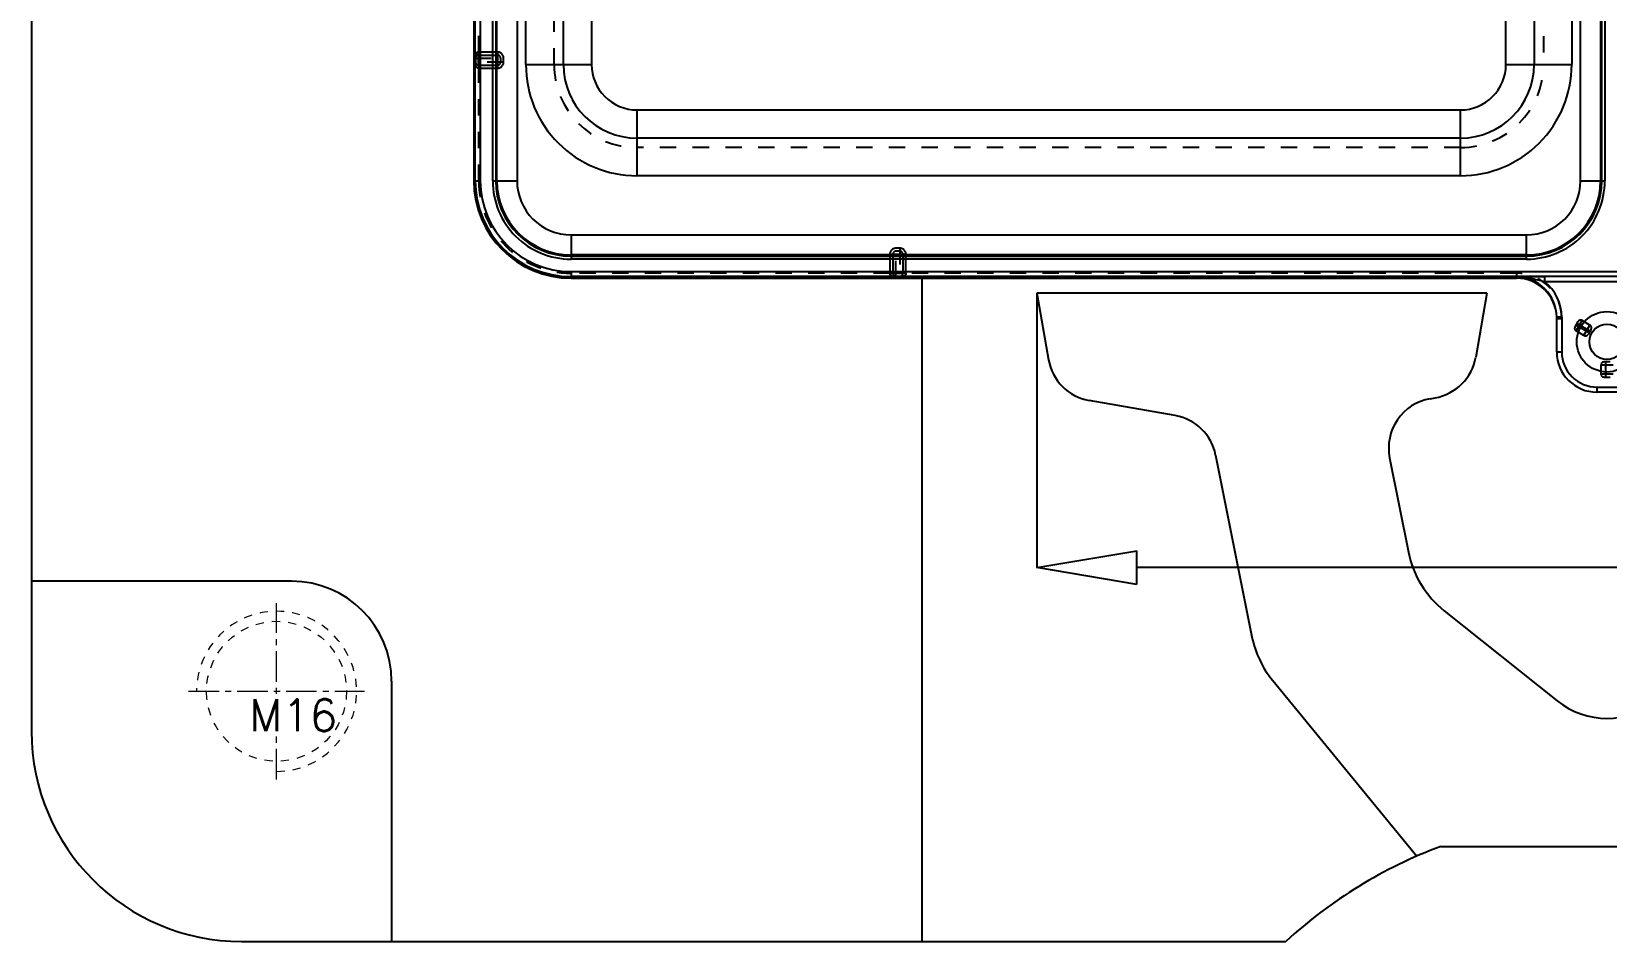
# Model space of a CAD drawing. Header units: millimetres. Extents: x 564 to 2602, y -1989 to 1042.
# Drawn here: x 628.3 to 785.7, y -432.7 to -341.8 of the extents above; entities that cross this region are included whole.
import ezdxf

# ---------------------------------------------------------------- set-up
doc = ezdxf.new("R2010")
doc.units = ezdxf.units.MM
doc.header["$LTSCALE"] = 16.335
doc.header["$PDMODE"] = 3
doc.header["$PDSIZE"] = 0.3125
doc.linetypes.add('CENTER', pattern=[0.6, 0.375, -0.075, 0.075, -0.075])
doc.linetypes.add('HIDDEN', pattern=[0.2, 0.1, -0.1])
doc.layers.get('0').update_dxf_attribs({"linetype": 'CONTINUOUS'})
doc.layers.get('Defpoints').update_dxf_attribs({"linetype": 'CONTINUOUS'})
doc.layers.add('DEFAULT_2', color=8, linetype='HIDDEN')
doc.layers.add('screw', color=33, linetype='CONTINUOUS', lineweight=13)
doc.styles.get("Standard").update_dxf_attribs({"font": 'txt', "width": 0.8})
doc.styles.add('TXT', font='txt.shx', dxfattribs={"bigfont": 'gbcbig.shx'})
doc.dimstyles.new('STANDARD$0', dxfattribs={"dimscale": 2, "dimtxt": 3, "dimasz": 3, "dimexe": 1.25, "dimexo": 0.625, "dimgap": 0.5, "dimtad": 0, "dimdsep": 46, "dimlunit": 6, "dimtxsty": 'Standard', "dimblk": 'CLOSEDBLANK', "dimcen": 0, "dimclrt": 2, "dimazin": 2, "dimtfac": 2, "dimtmove": 1, "dimatfit": 3, "dimfxl": 0, "dimtolj": 1, "dimtzin": 0, "dimarcsym": 0})

# ---------------------------------------------------------------- blocks, each defined once
blk = doc.blocks.new('screw_m16_g')
at = {"layer": 'screw', "color": 1, "linetype": 'CENTER', "ltscale": 0.497582}
for p, q in [((0, -8.8), (0, 8.8)), ((-8.8, 0), (8.8, 0))]:
    blk.add_line(p, q, dxfattribs=at)
at = {"layer": 'screw', "color": 33, "linetype": 'HIDDEN', "ltscale": 0.497582}
blk.add_circle((0, 0), 7, dxfattribs=at)
at = {"layer": 'screw', "color": 92, "linetype": 'HIDDEN', "ltscale": 0.497582}
blk.add_arc((0, 0), 8, 270, 180, dxfattribs=at)
at = {"layer": 'screw', "color": 6, "style": 'TXT'}
blk.add_text('M16', height=3.2, dxfattribs=at).set_placement((-2.72, -4))
blk = doc.blocks.new('_ClosedBlank')
at = {"color": 0, "linetype": 'ByBlock', "lineweight": -2}
for p, q in [((-1, 0.167), (0, 0)), ((-1, 0.167), (-1, -0.167)), ((0, 0), (-1, -0.167))]:
    blk.add_line(p, q, dxfattribs=at)
blk = doc.blocks.new('*D153')
at = {"color": 6, "linetype": 'Continuous', "lineweight": -2}
for p, q in [((728.76, -367.93), (728.76, -395.36)), ((842.76, -367.93), (842.76, -395.36)), ((832.76, -395.36), (738.76, -395.36)), ((869.11, -395.36), (842.76, -395.36))]:
    blk.add_line(p, q, dxfattribs=at)
at = {"layer": 'Defpoints', "color": 0}
for p in [(728.76, -367.93), (842.76, -367.93), (728.76, -395.36)]:
    blk.add_point(p, dxfattribs=at)
at = {"color": 6, "lineweight": -2, "xscale": 10, "yscale": 10, "zscale": 10, "rotation": 180}
blk.add_blockref('_ClosedBlank', (728.76, -395.36), dxfattribs=at)
at = {"color": 6, "lineweight": -2, "xscale": 10, "yscale": 10, "zscale": 10}
blk.add_blockref('_ClosedBlank', (842.76, -395.36), dxfattribs=at)
at = {"color": 4, "insert": (871.11, -395.36), "char_height": 10, "attachment_point": 5}
blk.add_mtext('\\A1;?', dxfattribs=at)

msp = doc.modelspace()

# ---------------------------------------------------------------- linework, layer by layer
for p, q in [((628.256, -202.716), (628.256, -411.716)), ((742.599, -380.16), (733.985, -378.641)), ((768.062, -378.481), (768.572, -378.391)), ((746.634, -384.103), (750.265, -402.262)), ((764.027, -384.386), (765.912, -393.813)), ((654.256, -396.716), (628.256, -396.716)), ((769.482, -399.669), (780.767, -408.672)), ((664.256, -406.716), (664.256, -432.716)), ((752.346, -406.65), (766.756, -424.182)), ((769.143, -423.216), (802.37, -423.216)), ((649.256, -432.716), (753.643, -432.716))]:
    msp.add_line(p, q)
at = {"color": 7, "linetype": 'Continuous'}
for p, q in [((672.463, -251.129), (672.463, -356.706)), ((672.621, -356.706), (672.621, -251.129)), ((673.123, -251.129), (673.123, -356.706)), ((674.362, -356.706), (674.362, -251.129)), ((674.664, -251.129), (674.664, -356.706)), ((674.786, -356.706), (674.786, -251.129)), ((676.794, -251.129), (676.794, -356.706)), ((783.108, -356.706), (783.108, -251.129)), ((785.116, -251.129), (785.116, -356.706)), ((785.239, -356.706), (785.239, -251.129)), ((785.54, -251.129), (785.54, -356.706)), ((677.677, -345.093), (677.677, -262.742)), ((681.434, -345.093), (681.434, -262.742)), ((684.251, -262.742), (684.251, -345.093)), ((775.651, -345.093), (775.651, -262.742)), ((778.469, -262.742), (778.469, -345.093)), ((782.225, -262.742), (782.225, -345.093)), ((677.677, -345.093), (684.251, -345.093)), ((775.651, -345.093), (782.225, -345.093)), ((688.776, -349.618), (688.776, -356.192)), ((688.776, -349.618), (771.126, -349.618)), ((771.126, -356.192), (771.126, -349.618)), ((771.126, -352.435), (688.776, -352.435)), ((672.463, -356.706), (673.123, -356.706)), ((674.362, -356.706), (676.794, -356.706)), ((771.126, -356.192), (688.776, -356.192)), ((783.108, -356.706), (785.54, -356.706)), ((682.19, -362.102), (682.19, -364.534)), ((682.19, -362.102), (777.712, -362.102)), ((777.712, -364.534), (777.712, -362.102)), ((777.712, -364.11), (682.19, -364.11)), ((682.19, -364.233), (777.712, -364.233)), ((777.712, -364.534), (682.19, -364.534)), ((682.19, -365.773), (682.19, -366.434)), ((682.19, -365.773), (889.323, -365.773)), ((889.323, -366.276), (682.19, -366.276)), ((682.19, -366.434), (776.707, -366.434)), ((717.256, -366.434), (717.256, -432.716)), ((776.707, -366.434), (776.707, -366.318)), ((779.507, -366.284), (779.507, -366.786)), ((792.006, -366.786), (779.507, -366.786)), ((773.756, -367.934), (728.756, -367.934)), ((728.756, -367.934), (729.929, -374.585)), ((773.756, -367.934), (772.628, -374.335)), ((781.232, -370.343), (780.729, -370.343)), ((780.729, -373.8), (780.729, -370.343)), ((781.232, -370.343), (781.232, -373.8)), ((780.729, -373.8), (781.232, -373.8)), ((784.751, -377.319), (786.762, -377.319)), ((784.751, -377.319), (784.751, -377.822)), ((786.762, -377.822), (784.751, -377.822))]:
    msp.add_line(p, q, dxfattribs=at)
for radius in [3.017, 1.76]:
    msp.add_circle((785.756, -372.794), radius, dxfattribs=at)
for centre, radius, start, end in [((688.776, -345.093), 11.099, 179.99965, 270.00035), ((688.776, -345.093), 7.342, 180, 270), ((688.776, -345.093), 4.525, 179.99994, 270.00006), ((771.126, -345.093), 11.099, 269.99965, 0.00035), ((771.126, -345.093), 7.342, 270, 0), ((771.126, -345.093), 4.525, 269.99994, 0.00006), ((682.19, -356.706), 9.727, 180, 270), ((682.19, -356.706), 9.569, 180, 270), ((682.19, -356.706), 9.067, 180.00001, 269.99999), ((682.19, -356.706), 7.828, 179.99994, 270.00006), ((682.19, -356.706), 7.526, 180, 270), ((682.19, -356.706), 7.404, 180, 270), ((682.19, -356.706), 5.396, 179.99993, 270.00007), ((777.712, -356.706), 7.828, 269.99994, 0.00006), ((777.712, -356.706), 7.526, 270, 0), ((777.712, -356.706), 7.404, 270, 0), ((777.712, -356.706), 5.396, 269.99993, 0.00007), ((776.707, -370.337), 4.019, 359.98815, 90.00113), ((776.705, -370.457), 4.023, 1.59723, 89.98093), ((776.703, -370.343), 4.529, 359.99841, 51.74414), ((784.751, -373.8), 4.022, 180, 270), ((784.751, -373.8), 3.519, 179.99937, 270.00063)]:
    msp.add_arc(centre, radius, start, end, dxfattribs=at)
for centre, radius, start, end in [((734.853, -373.717), 5, 190, 260), ((767.703, -373.467), 5, 280, 350), ((768.93, -383.405), 5, 100, 191.30993), ((741.731, -385.084), 5, 11.30993, 80), ((775.718, -391.852), 10, 191.30993, 231.41903), ((654.256, -406.716), 10, 0, 90), ((760.071, -400.3), 10, 191.30993, 219.41903), ((785.756, -402.418), 8, 231.41903, 308.58097), ((649.256, -411.716), 21, 180, 270), ((785.756, -467.716), 47.5, 110.47218, 132.5369)]:
    msp.add_arc(centre, radius, start, end)
msp.add_open_spline([(776.707, -366.318), (776.942, -366.316), (777.414, -366.336), (778.118, -366.431), (778.814, -366.591), (779.279, -366.708), (779.507, -366.786)], degree=3, knots=[0, 0, 0, 0, 0.2475796, 0.4961382, 0.7466729, 1, 1, 1, 1], dxfattribs=at)
at = {"layer": 'DEFAULT_2', "color": 8, "linetype": 'HIDDEN'}
for p, q in [((680.494, -345.093), (680.494, -262.742)), ((672.965, -343.836), (672.965, -263.999)), ((779.408, -338.969), (779.408, -345.093)), ((672.572, -344.439), (672.572, -344.841)), ((672.572, -344.439), (675.453, -344.439)), ((672.638, -344.439), (672.638, -344.841)), ((672.939, -345.143), (672.939, -344.138)), ((672.939, -344.138), (674.85, -344.138)), ((674.85, -343.836), (672.965, -343.836)), ((674.85, -343.836), (674.85, -345.445)), ((675.151, -344.439), (675.151, -344.841)), ((675.453, -344.841), (675.453, -344.439)), ((675.453, -344.841), (672.572, -344.841)), ((672.939, -345.143), (674.85, -345.143)), ((672.965, -356.706), (672.965, -345.445)), ((672.965, -345.445), (674.85, -345.445)), ((771.126, -353.374), (688.776, -353.374)), ((714.667, -366.324), (714.667, -363.443)), ((715.07, -363.443), (714.667, -363.443)), ((715.07, -363.443), (715.07, -366.324)), ((714.064, -364.046), (714.064, -365.931)), ((714.064, -364.046), (715.673, -364.046)), ((714.366, -364.046), (714.366, -365.957)), ((715.07, -363.745), (714.667, -363.745)), ((715.371, -364.046), (715.371, -365.957)), ((715.673, -365.931), (715.673, -364.046)), ((714.064, -365.931), (682.19, -365.931)), ((715.371, -365.957), (714.366, -365.957)), ((715.07, -366.259), (714.667, -366.259)), ((715.07, -366.324), (714.667, -366.324)), ((776.708, -365.931), (715.673, -365.931)), ((776.707, -365.931), (776.707, -366.318)), ((780.729, -370.459), (781.232, -370.459)), ((782.558, -371.296), (782.859, -370.773)), ((782.658, -371.122), (783.964, -371.876)), ((782.668, -371.708), (783.271, -370.663)), ((782.759, -370.948), (784.065, -371.702)), ((784.055, -371.116), (783.271, -370.663)), ((783.452, -372.16), (784.055, -371.116)), ((784.166, -371.528), (783.864, -372.05)), ((783.452, -372.16), (782.668, -371.708)), ((785.153, -375.107), (786.36, -375.107)), ((785.153, -375.107), (785.153, -376.012)), ((786.36, -376.012), (785.153, -376.012)), ((786.058, -374.805), (785.455, -374.805)), ((785.656, -376.314), (785.656, -374.805)), ((785.455, -376.314), (786.058, -376.314))]:
    msp.add_line(p, q, dxfattribs=at)
for centre, radius, start, end in [((672.939, -344.439), 0.302, 89.99938, 180), ((674.85, -344.439), 0.603, 359.99986, 89.93459), ((674.85, -344.439), 0.302, 0, 90), ((672.939, -344.841), 0.302, 180, 270), ((674.85, -344.841), 0.603, 270.06505, 0.00049), ((674.85, -344.841), 0.302, 270, 0), ((688.776, -345.093), 8.281, 180, 270), ((771.126, -345.093), 8.281, 270, 0), ((682.19, -356.706), 9.225, 180.00001, 269.99999), ((714.667, -364.046), 0.603, 89.999, 179.93545), ((715.07, -364.046), 0.603, 0.06541, 90.00025), ((714.667, -364.046), 0.302, 90, 180), ((715.07, -364.046), 0.302, 0, 90), ((714.667, -365.957), 0.302, 180, 270), ((715.07, -365.957), 0.302, 270, 0.00062), ((776.736, -370.459), 3.993, 0.00634, 1.64651), ((782.819, -371.447), 0.302, 150, 240), ((783.121, -370.924), 0.302, 60, 150), ((783.904, -371.377), 0.302, 330, 60), ((783.603, -371.899), 0.302, 240, 330), ((785.455, -375.107), 0.302, 90, 180), ((785.455, -376.012), 0.302, 180, 270)]:
    msp.add_arc(centre, radius, start, end, dxfattribs=at)
for points, knots in [([(672.965, -343.836), (672.931, -343.835), (672.863, -343.845), (672.775, -343.897), (672.708, -343.97), (672.64, -344.08), (672.585, -344.238), (672.573, -344.372), (672.572, -344.439)], [0, 0, 0, 0, 0.1286501, 0.2537743, 0.3764717, 0.4979394, 0.7442403, 1, 1, 1, 1]), ([(672.939, -344.138), (672.941, -344.138), (672.943, -344.126), (672.947, -344.112), (672.949, -344.083), (672.952, -344.047), (672.956, -344.001), (672.96, -343.93), (672.963, -343.874), (672.965, -343.836)], [0, 0, 0, 0, 0.022075, 0.0796472, 0.1719163, 0.2959111, 0.4468574, 0.6196039, 1, 1, 1, 1]), ([(672.572, -344.841), (672.574, -344.909), (672.584, -345.042), (672.64, -345.2), (672.708, -345.311), (672.775, -345.384), (672.863, -345.435), (672.931, -345.446), (672.965, -345.444)], [0, 0, 0, 0, 0.2557362, 0.5018659, 0.6233507, 0.7460648, 0.871347, 1, 1, 1, 1]), ([(672.939, -345.143), (672.941, -345.143), (672.942, -345.155), (672.945, -345.168), (672.948, -345.198), (672.951, -345.234), (672.955, -345.279), (672.96, -345.35), (672.963, -345.406), (672.965, -345.445)], [0, 0, 0, 0, 0.0209665, 0.0783741, 0.1707636, 0.2949977, 0.4462019, 0.6191758, 1, 1, 1, 1]), ([(714.667, -366.324), (714.6, -366.321), (714.467, -366.312), (714.308, -366.256), (714.198, -366.188), (714.125, -366.121), (714.074, -366.034), (714.063, -365.965), (714.064, -365.931)], [0, 0, 0, 0, 0.2558122, 0.5019513, 0.623445, 0.7461876, 0.871324, 1, 1, 1, 1]), ([(714.064, -365.931), (714.103, -365.933), (714.159, -365.936), (714.23, -365.941), (714.275, -365.945), (714.311, -365.948), (714.341, -365.951), (714.354, -365.954), (714.366, -365.955), (714.366, -365.957)], [0, 0, 0, 0, 0.3809344, 0.5539349, 0.7051458, 0.8293677, 0.9217268, 0.979088, 1, 1, 1, 1]), ([(715.673, -365.931), (715.673, -365.965), (715.663, -366.033), (715.612, -366.121), (715.539, -366.188), (715.429, -366.257), (715.27, -366.312), (715.137, -366.321), (715.07, -366.324)], [0, 0, 0, 0, 0.1288566, 0.2537059, 0.3765786, 0.4979839, 0.7440705, 1, 1, 1, 1]), ([(715.673, -365.931), (715.634, -365.933), (715.578, -365.936), (715.508, -365.941), (715.462, -365.944), (715.426, -365.947), (715.397, -365.95), (715.383, -365.953), (715.371, -365.955), (715.371, -365.957)], [0, 0, 0, 0, 0.3805011, 0.5532703, 0.7042229, 0.828207, 0.9204469, 0.9779753, 1, 1, 1, 1]), ([(779.507, -366.284), (779.253, -366.284), (778.32, -366.289), (777.386, -366.304), (776.707, -366.318)], [0, 0, 0, 0, 0.2717954, 1, 1, 1, 1]), ([(781.232, -370.46), (781.23, -370.164), (781.173, -369.571), (780.831, -368.435), (779.991, -367.175), (778.732, -366.334), (777.597, -365.99), (777.004, -365.933), (776.708, -365.931)], [0, 0, 0, 0, 0.1252713, 0.2506005, 0.4999999, 0.7493988, 0.8747296, 1, 1, 1, 1])]:
    msp.add_open_spline(points, degree=3, knots=knots, dxfattribs=at)

# ---------------------------------------------------------------- block references
at = {"layer": 'screw'}
msp.add_blockref('screw_m16_g', (652.756, -407.716), dxfattribs=at)

# ---------------------------------------------------------------- dimensions: what is measured, and where the dimension line sits
dim = msp.add_linear_dim(base=(728.756, -395.362), p1=(842.756, -367.934), p2=(728.756, -367.934), text='?', dimstyle='STANDARD$0', override={"dimtxt": 5, "dimasz": 5, "dimexe": 0, "dimexo": 0, "dimgap": 0, "dimzin": 0, "dimclrd": 6, "dimclre": 6, "dimclrt": 4, "dimfxl": 1.25})
dim.commit()
dim.dimension.update_dxf_attribs({"geometry": '*D153', "text_midpoint": (871.114, -395.362), "dimtype": 160})

doc.saveas('drawing.dxf')
